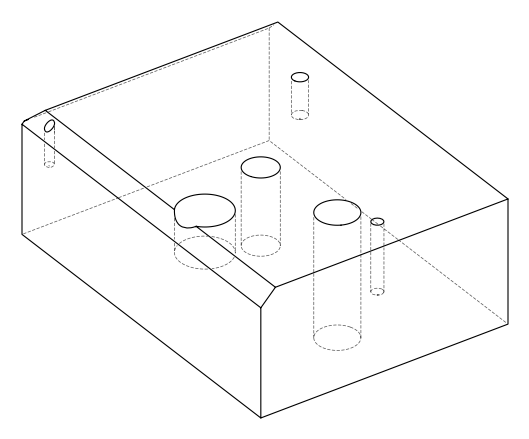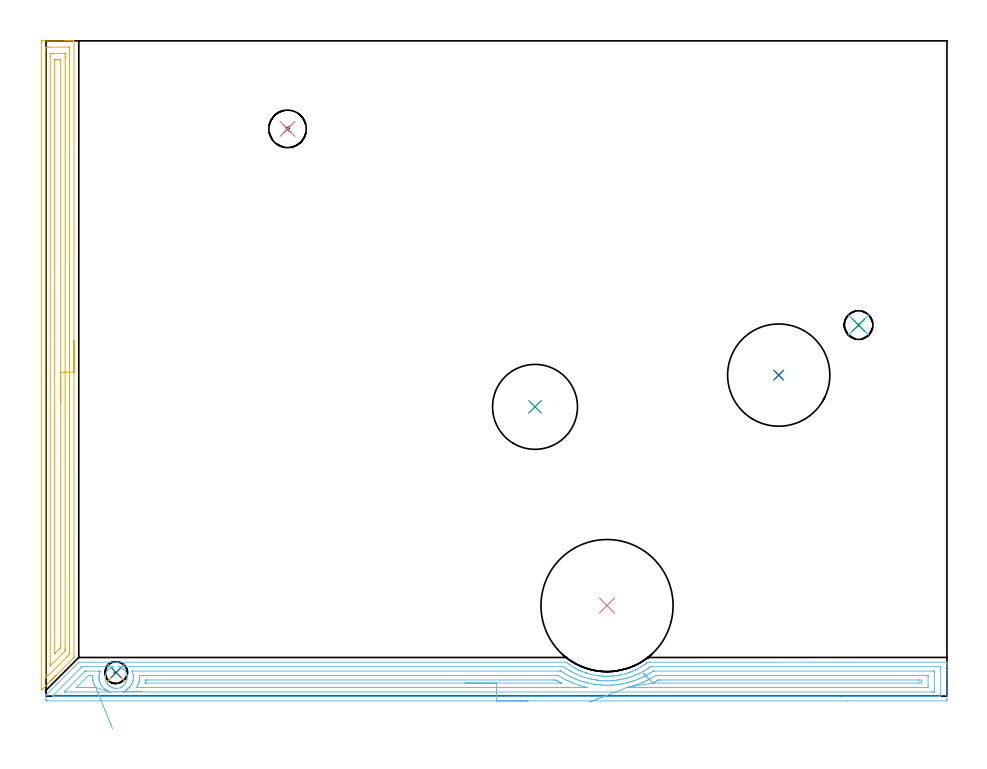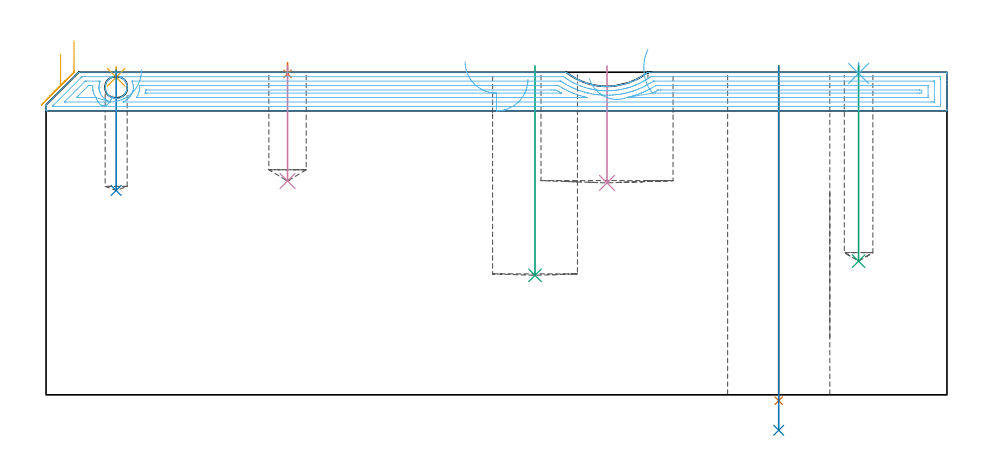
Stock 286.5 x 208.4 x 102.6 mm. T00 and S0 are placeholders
(PLAN: 12 operations, 8 tool changes, 20.1 min)
(1 INDEXABLE_INSERT_DRILL_THROUGH_HOLE_FROM_SOLID | STEP1HOLE | NXT0302_013 | 0.43 min | 35511 mm3)
(2 DRILL_TO_ENLARGE_THROUGH_HOLE | STEP1HOLE | UGT0301_001 | 0.47 min | 49570 mm3)
(3 INDEXABLE_INSERT_DRILL_BLIND_HOLE_FROM_SOLID | STEP1POCKET | NXT0302_025 | 0.27 min | 36787 mm3)
(4 INDEXABLE_INSERT_DRILL_BLIND_HOLE_FROM_SOLID_1 | STEP1POCKET_4 | NXT0302_036 | 0.15 min | 48074 mm3)
(5 SPOT_DRILL | STEP1POCKET_1 | NXT0321_9005460120000 | 0.03 min | 37 mm3)
(6 SPOT_DRILL_1 | STEP1POCKET_2 | NXT0321_9005460120000 | 0.03 min | 0 mm3)
(7 SPOT_DRILL_2 | STEP1POCKET_3 | NXT0321_9005460120000 | 0.03 min | 1 mm3)
(8 DRILL_BLIND_HOLE_INTO_CENTER | STEP1POCKET_1 | NXT0301_041 | 0.16 min | 1379 mm3)
(9 DRILL_BLIND_HOLE_INTO_CENTER_1 | STEP1POCKET_2 | UGT0301_206 | 0.25 min | 3778 mm3)
(10 DRILL_BLIND_HOLE_INTO_CENTER_2 | STEP1POCKET_3 | UGT0301_229 | 0.15 min | 3574 mm3)
(11 AREA_MILL | FG_CHAMFER_SURFACE | UGT0205_001 | 6.69 min | 11269 mm3)
(12 AREA_MILL_1 | FG_CHAMFER_SURFACE_1 | UGT0205_001 | 11.47 min | 20866 mm3)
(TOOL NXT0302_013 | Index. Insert Drill 21mm [880-D2100L25-05] | D21 PA176 FL105 Z2)
(TOOL UGT0301_001 | Twist Drill 32.5 mm | D32.5 PA118 FL185 Z2)
(TOOL NXT0302_025 | Index. Insert Drill 27mm [880-D2700L32-05] | D27 PA176 FL135 Z2)
(TOOL NXT0302_036 | Index. Insert Drill 42mm [880-D4200L50-05] | D42 PA176 FL210 Z2)
(TOOL NXT0321_9005460120000 | NC Spot Drill, 142deg, 12mm, Carbide, Uncoated | D12 PA142 FL30 Z2)
(TOOL NXT0301_041 | Carbide Drill 7mm [860.1-0700-035A1-MM 2214] | D7 PA140 FL53 Z2)
(TOOL UGT0301_206 | Twist Drill 9.1 mm | D9.1 PA118 FL78 Z2)
(TOOL UGT0301_229 | Twist Drill 11.9 mm | D11.9 PA118 FL100 Z2)
(TOOL UGT0205_001 | Chamfer Mill 20 x 3 x 45 deg. | D20 FL50 Z2)
(OP 1 INDEXABLE_INSERT_DRILL_THROUGH_HOLE_FROM_SOLID)
G17 G21 G94 G90
T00 M6
G54
G17 G0 G90 X233. Y102.1 S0 M3
G43 Z112.6 H1
G94 G81 G98 Z-1.867 F250. R104.6
G80
M5
M2
(OP 2 DRILL_TO_ENLARGE_THROUGH_HOLE)
G17 G21 G94 G90
T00 M6
G54
G17 G0 G90 X233. Y102.1 S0 M3
G43 Z112.6 H0
G94 G73 G98 Z-11.264 F250. Q28.466 R104.6
G80
M5
M2
(OP 3 INDEXABLE_INSERT_DRILL_BLIND_HOLE_FROM_SOLID)
G17 G21 G94 G90
T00 M6
G54
G17 G0 G90 X155.5 Y92. S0 M3
G43 Z112.6 H1
G94 G81 G98 Z38. F250. R104.6
G80
M5
M2
(OP 4 INDEXABLE_INSERT_DRILL_BLIND_HOLE_FROM_SOLID_1)
G17 G21 G94 G90
T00 M6
G54
G17 G0 G90 X178.4 Y28.8 S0 M3
G43 Z112.6 H1
G94 G81 G98 Z67.4 F250. R104.6
G80
M5
M2
(OP 5 SPOT_DRILL)
G17 G21 G94 G90
T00 M6
G54
G17 G0 G90 X22.3 Y7.5 S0 M3
G43 Z112.6 H0
G94 G81 G98 Z100.999 F250. R104.3
G80
M5
M2
(OP 6 SPOT_DRILL_1)
G17 G21 G94 G90
T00 M6
G54
G17 G0 G90 X258.4 Y118. S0 M3
G43 Z112.6 H0
G94 G81 G98 Z102.208 F250. R105.6
G80
M5
M2
(OP 7 SPOT_DRILL_2)
G17 G21 G94 G90
T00 M6
G54
G17 G0 G90 X76.8 Y180.4 S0 M3
G43 Z112.6 H0
G94 G81 G98 Z102.088 F250. R105.6
G80
M5
M2
(OP 8 DRILL_BLIND_HOLE_INTO_CENTER)
G17 G21 G94 G90
T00 M6
G54
G17 G0 G90 X22.3 Y7.5 S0 M3
G43 Z112.6 H1
G94 G81 G98 Z65. F250. R103.3
G80
M5
M2
(OP 9 DRILL_BLIND_HOLE_INTO_CENTER_1)
G17 G21 G94 G90
T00 M6
G54
G17 G0 G90 X258.4 Y118. S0 M3
G43 Z112.6 H0
G94 G81 G98 Z42.5 F250. R104.6
G80
M5
M2
(OP 10 DRILL_BLIND_HOLE_INTO_CENTER_2)
G17 G21 G94 G90
T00 M6
G54
G17 G0 G90 X76.8 Y180.4 S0 M3
G43 Z112.6 H0
G94 G81 G98 Z68. F250. R104.6
G80
M5
M2
(OP 11 AREA_MILL)
G17 G21 G94 G90
T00 M6
G54
G17 G0 G90 X8.897 Y113. S1061 M3
G43 Z112.6 H0
Z112.597
G94 G1 Y112.962 Z111.725 F250.
Y112.848 Z110.86
Y112.659 Z110.008
Y112.397 Z109.176
Y112.063 Z108.37
Y111.66 Z107.597
Y111.191 Z106.861
Y110.66 Z106.169
Y110.071 Z105.526
Y109.428 Z104.936
Y108.736 Z104.405
Y108. Z103.936
Y107.226 Z103.533
X8.896 Y106.42 Z103.2
Y105.588 Z102.937
Y104.736 Z102.748
Y103.872 Z102.634
Y103. Z102.596
X8.893 Y13.217 Z102.593
X8.89 Y12.335 Z102.59
Y12.325
X8.883 Y12.305 Z102.583
X8.868 Y12.279 Z102.567
X8.756 Y12.156 Z102.456
X3.262 Y6.66 Z96.958
X3.124 Y6.523 Z96.822
X2.964 Y6.363 Z96.662
X2.824 Y6.221 Z96.519
X2.678 Y6.077 Z96.376
X2.534 Y5.932 Z96.231
X2.385 Y5.783 Z96.081
X2.232 Y5.631 Z95.93
X2.103 Y5.502 Z95.801
X1.947 Y5.345 Z95.642
X1.785 Y5.184 Z95.483
X1.673 Y5.072 Z95.371
X1.509 Y4.906 Z95.204
X1.339 Y4.738 Z95.037
X0.633 Y4.032 Z94.331
X0.447 Y3.846 Z94.144
X-0.159 Y3.241 Z93.541
X-0.893 Y2.507 Z92.806
X-1.34 Y2.06 Z92.36
X-1.493 Y1.919 Z92.206
X-1.5 Y2.06 Z92.2
X-1.499 Y207.793 Z92.201
X-1.497 Y208.177 Z92.202
X-1.492 Y208.39 Z92.205
X-1.12 Y208.395 Z92.577
X-0.524 Y208.4 Z93.173
X5.891 Z99.585
X6.452 Z100.149
X6.767 Z100.463
X7.328 Z101.024
X7.644 Z101.338
X8.274 Z101.973
X8.627 Z102.326
X8.765 Y208.398 Z102.458
X8.898 Y208.39 Z102.588
X8.9 Y208.239 Z102.6
X8.896 Y103. Z102.596
X7.482 Z101.182
X7.478 Y14.11 Z101.178
X7.474 Y13.39 Z101.174
X7.472 Y13.347 Z101.172
X7.456 Y13.317 Z101.156
X7.364 Y13.217 Z101.064
X7.064 Y12.915 Z100.764
X6.767 Y12.617 Z100.467
X0.227 Y6.077 Z93.927
X0.059 Y5.911 Z93.759
X-0.013 Y5.842 Z93.687
X-0.072 Y5.789 Z93.628
X-0.079 Y5.909 Z93.621
X-0.083 Y6.077 Z93.617
X-0.085 Y6.522 Z93.615
X-0.086 Y6.809 Z93.614
Y205.116
X-0.085 Y205.846 Z93.615
X-0.084 Y206.008 Z93.616
X-0.079 Y206.364 Z93.621
X0.257 Y206.391 Z93.957
X0.633 Y206.396 Z94.333
X1.125 Y206.4 Z94.825
X7.259 Y206.399 Z100.959
X7.423 Y206.397 Z101.123
X7.452 Y206.395 Z101.152
X7.477 Y206.391 Z101.177
X7.479 Y206.354 Z101.179
X7.484 Y206.171 Z101.184
X7.485 Y206.008 Z101.185
X7.486 Y205.276 Z101.186
X7.482 Y103. Z101.182
X6.068 Z99.768
X6.065 Y15.718 Z99.765
X6.064 Y15.002 Z99.764
X6.062 Y14.828 Z99.762
X6.058 Y14.648 Z99.758
X6.044 Y14.355 Z99.744
X5.891 Y14.192 Z99.591
X5.851 Y14.151 Z99.551
X1.347 Y9.647 Z95.047
X1.339 Y9.644 Z95.039
X1.334 Z95.034
X1.331 Y9.647 Z95.031
X1.33 Y9.66 Z95.03
X1.329 Y9.831 Z95.029
X1.328 Y10.54 Z95.028
X1.329 Y203.33 Z95.029
X1.33 Y203.513 Z95.03
X1.335 Y204.223 Z95.035
X1.342 Y204.393 Z95.042
X2.385 Y204.4 Z96.085
X5.718 Y204.399 Z99.418
X5.891 Y204.395 Z99.591
X6.058 Y204.39 Z99.758
X6.064 Y204.223 Z99.764
X6.068 Y204.042 Z99.768
X6.071 Y203.33 Z99.771
Y203.147
X6.068 Y103. Z99.768
X4.654 Z98.354
X4.65 Y16.788 Z98.35
X4.648 Y16.268 Z98.348
X4.644 Y15.895 Z98.344
X4.632 Y15.392 Z98.332
X4.253 Y15.002 Z97.953
X4.195 Y14.944 Z97.895
X2.868 Y13.618 Z96.568
X2.809 Y13.561 Z96.509
X2.772 Y13.528 Z96.472
X2.752 Y13.512 Z96.452
X2.75 Y13.538 Z96.45
X2.746 Y13.612 Z96.446
X2.743 Y13.745 Z96.443
Y131.228
Y201.545
X2.744 Y202.072 Z96.444
X2.747 Y202.25 Z96.447
X2.749 Y202.382 Z96.449
X2.843 Y202.39 Z96.543
X3.262 Y202.399 Z96.962
X3.299 Y202.4 Z96.999
X4.138 Z97.838
X4.176 Z97.876
X4.555 Y202.392 Z98.255
X4.644 Y202.39 Z98.344
X4.65 Y202.333 Z98.35
X4.652 Y202.268 Z98.352
X4.656 Y201.91 Z98.356
X4.655 Y130.567 Z98.355
X4.654 Y103. Z98.354
Y102.129 Z98.392
Y101.264 Z98.506
Y100.412 Z98.694
Y99.58 Z98.957
Y98.774 Z99.29
Y98. Z99.693
Y97.264 Z100.162
X4.653 Y96.572 Z100.693
Y95.929 Z101.282
Y95.34 Z101.926
Y94.808 Z102.618
Y94.34 Z103.353
Y93.937 Z104.127
Y93.603 Z104.933
Y93.341 Z105.765
Y93.152 Z106.617
Y93.038 Z107.482
Y93. Z108.353
G0 Z112.6
M5
M2
(OP 12 AREA_MILL_1)
G17 G21 G94 G90
T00 M6
G54
G17 G0 G90 X153.25 Y-1.5 S1061 M3
G43 Z112.6 H0
Z100.3
G94 G1 X153.212 Z99.428 F250.
X153.098 Z98.564
X152.909 Z97.712
X152.647 Z96.88
X152.313 Z96.074
X151.91 Z95.3
X151.442 Z94.564
X150.91 Z93.872
X150.321 Z93.229
X149.678 Z92.64
X148.986 Z92.108
X148.25 Z91.64
X147.476 Z91.237
X146.67 Z90.903
X145.838 Z90.641
X144.987 Z90.452
X144.122 Z90.338
X143.25 Z90.3
X0.411
X0.182 Y-1.497 Z90.303
X0.003 Y-1.491 Z90.305
X0. Y-1.428 Z90.368
Y-1.07 Z90.726
Y-0.351 Z91.448
Y0.25 Z92.05
X0.001 Y0.332 Z92.131
X0.01 Y0.4 Z92.196
X0.072 Y0.473 Z92.271
X8.649 Y9.05 Z100.848
X10.018 Y10.419 Z102.217
X10.342 Y10.742 Z102.539
X10.405 Y10.794 Z102.592
X10.466 Y10.8 Z102.6
X165.157
X165.405 Y10.795 Z102.59
X165.626 Y10.636 Z102.433
X166.037 Y10.33 Z102.129
X166.374 Y10.089 Z101.886
X166.498 Y10.004 Z101.801
X166.65 Y9.9 Z101.697
X166.828 Y9.783 Z101.579
X166.93 Y9.715 Z101.512
X167.393 Y9.427 Z101.224
X167.735 Y9.214 Z101.012
X167.824 Y9.16 Z100.959
X168.269 Y8.911 Z100.711
X168.284 Y8.903 Z100.703
X168.717 Y8.673 Z100.47
X169.383 Y8.339 Z100.137
X169.428 Y8.316 Z100.116
X169.526 Y8.27 Z100.07
X169.611 Y8.231 Z100.028
X169.628 Y8.224 Z100.02
X170.057 Y8.033 Z99.833
X170.075 Y8.026 Z99.825
X170.522 Y7.842 Z99.64
X171.416 Y7.5 Z99.294
X171.599 Y7.436 Z99.236
X171.683 Y7.408 Z99.208
X171.864 Y7.351 Z99.144
X171.902 Y7.337 Z99.131
X172.255 Y7.226 Z99.025
X172.292 Y7.214 Z99.014
X173.205 Y6.964 Z98.763
X174.099 Y6.758 Z98.554
X174.892 Y6.6 Z98.398
X174.951 Y6.588 Z98.387
X175.866 Y6.463 Z98.26
X176.647 Y6.388 Z98.181
X176.76 Y6.378 Z98.169
X176.781 Y6.377 Z98.167
X177.297 Y6.346 Z98.136
X177.653 Y6.326 Z98.114
X177.676 Z98.113
X178.321 Y6.315 Z98.107
X178.547 Y6.312 Z98.103
X178.57 Y6.313
X178.625 Y6.315 Z98.104
X178.701 Y6.317
X179.076 Y6.328 Z98.12
X179.441 Y6.34 Z98.129
X179.464 Y6.342 Z98.13
X180.18 Y6.388 Z98.184
X180.334 Y6.399 Z98.195
X180.521 Y6.42 Z98.217
X181.228 Y6.502 Z98.296
X181.252 Y6.506 Z98.299
X181.367 Y6.521 Z98.317
X181.516 Y6.541 Z98.34
X181.849 Y6.588 Z98.387
X182.146 Y6.644 Z98.44
X182.263 Y6.668 Z98.465
X182.594 Y6.738 Z98.532
X182.876 Y6.796 Z98.593
X183.015 Y6.825 Z98.622
X183.909 Y7.047 Z98.845
X184.802 Y7.307 Z99.104
X185.125 Y7.412 Z99.209
X185.285 Y7.463 Z99.262
X185.723 Y7.628 Z99.422
X185.889 Y7.692 Z99.491
X185.983 Y7.73 Z99.529
X186.17 Y7.807 Z99.601
X186.465 Y7.923 Z99.721
X186.589 Y7.973 Z99.77
X187.368 Y8.316 Z100.115
X187.418 Y8.339 Z100.137
X187.483 Y8.371 Z100.168
X187.512 Y8.386 Z100.182
X187.991 Y8.631 Z100.431
X188.377 Y8.831 Z100.628
X189.064 Y9.213 Z101.012
X189.27 Y9.337 Z101.136
X189.3 Y9.356 Z101.155
X190.164 Y9.909 Z101.709
X190.186 Y9.924 Z101.724
X190.426 Y10.089 Z101.887
X190.641 Y10.246 Z102.042
X190.813 Y10.37 Z102.167
X190.927 Y10.452 Z102.251
X191.057 Y10.547 Z102.344
X191.088 Y10.571 Z102.367
X191.242 Y10.686 Z102.483
X191.395 Y10.796 Z102.589
X191.982 Y10.8 Z102.6
X286.318
X286.499 Y10.804 Z102.594
X286.5 Y10.449 Z102.248
Y10.208 Z102.007
Y9.49 Z101.285
Y8.251 Z100.048
Y6.85 Z98.645
Y-1.07 Z90.728
X286.498 Y-1.332 Z90.465
X286.49 Y-1.492 Z90.306
X286.328 Y-1.499 Z90.299
X254.672 Y-1.5 Z90.3
X143.25
Y-0.086 Z91.714
X2.311 Y-0.085 Z91.715
X2.11 Y-0.081 Z91.719
X2.016 Y-0.079 Z91.721
X2.011 Y-0.062 Z91.738
X2.142 Y0.081 Z91.881
X2.295 Y0.242 Z92.042
X2.418 Y0.368 Z92.168
X11.007 Y8.957 Z100.757
X11.36 Y9.307 Z101.107
X11.427 Y9.366 Z101.166
X11.444 Y9.379 Z101.179
X11.47 Y9.381 Z101.181
X12.254 Y9.385 Z101.185
X12.36 Y9.386 Z101.186
X21.196 Y9.385 Z101.185
X21.251 Y9.384 Z101.184
X21.387 Y9.379 Z101.179
X21.274 Y9.34 Z101.14
X20.923 Y9.213 Z101.013
X20.646 Y9.075 Z100.875
X20.381 Y8.918 Z100.718
X20.027 Y8.645 Z100.445
X19.707 Y8.338 Z100.138
X19.487 Y8.076 Z99.876
X19.296 Y7.776 Z99.576
X19.132 Y7.463 Z99.263
X18.966 Y7.031 Z98.831
X18.862 Y6.588 Z98.388
X18.816 Y6.151 Z97.951
X18.823 Y5.712 Z97.512
X18.889 Y5.271 Z97.071
X19.011 Y4.837 Z96.637
X19.207 Y4.388 Z96.188
X19.459 Y3.962 Z95.762
X19.487 Y3.922 Z95.722
X19.682 Y3.688 Z95.488
X19.889 Y3.467 Z95.267
X20.11 Y3.261 Z95.061
X20.381 Y3.075 Z94.875
X20.818 Y2.841 Z94.641
X21.274 Y2.653 Z94.453
X21.494 Y2.589 Z94.389
X21.717 Y2.552 Z94.352
X22.168 Y2.51 Z94.31
X22.393 Y2.506 Z94.306
X23.691 Y2.647 Z94.447
X23.669 Y2.773 Z94.573
X23.736 Y2.812 Z94.612
X23.955 Y2.922 Z94.722
X24.23 Y3.087 Z94.887
X24.551 Y3.336 Z95.136
X24.849 Y3.608 Z95.408
X25.133 Y3.962 Z95.762
X25.393 Y4.388 Z96.188
X25.589 Y4.837 Z96.637
X25.676 Y5.107 Z96.907
X25.742 Y5.38 Z97.18
X25.777 Y5.712 Z97.512
X25.784 Y6.151 Z97.951
X25.747 Y6.588 Z98.388
X25.742 Y6.621 Z98.421
X25.628 Y7.047 Z98.847
X25.468 Y7.463 Z99.263
X25.216 Y7.917 Z99.717
X25.067 Y8.133 Z99.933
X24.901 Y8.338 Z100.138
X24.849 Y8.397 Z100.197
X24.643 Y8.592 Z100.392
X24.426 Y8.771 Z100.571
X24.196 Y8.933 Z100.733
X23.955 Y9.08 Z100.88
X23.82 Y9.15 Z100.95
X23.681 Y9.213 Z101.013
X23.374 Y9.322 Z101.122
X23.193 Y9.381 Z101.181
X23.231 Y9.384 Z101.184
X23.566 Y9.386 Z101.186
X23.772
X164.369 Y9.385 Z101.185
X164.467 Y9.384 Z101.184
X164.516 Y9.381 Z101.181
X164.537 Y9.379 Z101.179
X165.157 Y8.959 Z100.759
X165.689 Y8.61 Z100.41
X166.051 Y8.382 Z100.182
X166.664 Y8.007 Z99.807
X166.946 Y7.849 Z99.649
X166.993 Y7.823 Z99.623
X167.168 Y7.73 Z99.53
X167.84 Y7.386 Z99.186
X168.546 Y7.035 Z98.835
X168.786 Y6.927 Z98.727
X168.966 Y6.85 Z98.65
X169.628 Y6.582 Z98.382
X170.085 Y6.401 Z98.201
X170.522 Y6.238 Z98.038
X170.638 Y6.197 Z97.997
X171.325 Y5.97 Z97.77
X171.416 Y5.942 Z97.742
X171.458 Y5.929 Z97.729
X172.311 Y5.698 Z97.498
X172.687 Y5.6 Z97.4
X173.205 Y5.478 Z97.278
X173.382 Y5.438 Z97.238
X173.986 Y5.312 Z97.112
X174.099 Y5.29 Z97.09
X174.486 Y5.219 Z97.019
X174.932 Y5.15 Z96.95
X174.993 Y5.141 Z96.941
X175.367 Y5.09 Z96.89
X175.887 Y5.033 Z96.833
X175.952 Y5.027 Z96.827
X176.781 Y4.958 Z96.758
X176.926 Y4.948 Z96.748
X177.676 Y4.912 Z96.712
X177.862 Y4.907 Z96.707
X178.57 Y4.901 Z96.701
X178.76 Y4.902 Z96.702
X179.464 Y4.924 Z96.724
X179.625 Y4.931 Z96.731
X180.358 Y4.98 Z96.78
X180.461 Y4.989 Z96.789
X181.252 Y5.069 Z96.869
X181.271 Y5.071 Z96.871
X181.432 Y5.09 Z96.89
X182.058 Y5.177 Z96.977
X182.146 Y5.192 Z96.992
X182.816 Y5.311 Z97.111
X182.919 Y5.33 Z97.13
X183.041 Y5.356 Z97.156
X183.551 Y5.468 Z97.268
X183.935 Y5.56 Z97.36
X184.571 Y5.716 Z97.516
X184.829 Y5.786 Z97.586
X184.974 Y5.828 Z97.628
X185.464 Y5.97 Z97.77
X185.688 Y6.038 Z97.838
X185.723 Y6.05 Z97.85
X186.324 Y6.259 Z98.059
X186.617 Y6.367 Z98.167
X186.97 Y6.503 Z98.303
X187.512 Y6.718 Z98.518
X187.606 Y6.757 Z98.557
X187.822 Y6.85 Z98.65
X188.298 Y7.062 Z98.862
X188.406 Y7.112 Z98.912
X188.824 Y7.318 Z99.118
X189.3 Y7.557 Z99.357
X189.415 Y7.616 Z99.416
X189.629 Y7.73 Z99.53
X189.99 Y7.931 Z99.731
X190.194 Y8.047 Z99.847
X190.55 Y8.259 Z100.059
X191.088 Y8.593 Z100.393
X191.114 Y8.61 Z100.41
X191.631 Y8.955 Z100.755
X191.982 Y9.195 Z100.995
X192.159 Y9.316 Z101.116
X192.216 Y9.354 Z101.154
X192.246 Y9.372 Z101.172
X192.286 Y9.379 Z101.179
X192.482 Y9.382 Z101.182
X192.877 Y9.385 Z101.185
X284.189
X284.454 Y9.38 Z101.18
X284.481 Y9.379 Z101.179
X284.49 Y9.365 Z101.165
X284.496 Y9.33 Z101.13
X284.498 Y9.296 Z101.096
X284.5 Y9.079 Z100.879
Y8.61 Z100.41
Y1.159 Z92.959
X284.496 Y0.69 Z92.49
X284.491 Y0.288 Z92.088
X284.467 Y-0.079 Z91.721
X284.082 Y-0.084 Z91.716
X283.976 Y-0.085 Z91.715
X143.25 Y-0.086 Z91.714
Y1.328 Z93.128
X24.772 Y1.329 Z93.129
X24.561 Y1.33 Z93.13
X24.529 Y1.331 Z93.131
X24.498 Y1.333 Z93.133
X24.533 Y1.357 Z93.157
X24.578 Y1.379 Z93.179
X24.772 Y1.464 Z93.264
X24.844 Y1.5 Z93.3
X24.973 Y1.57 Z93.37
X25.252 Y1.775 Z93.575
X25.361 Y1.871 Z93.671
X25.47 Y1.967 Z93.767
X25.666 Y2.111 Z93.911
X25.859 Y2.26 Z94.06
X26.098 Y2.45 Z94.25
X26.338 Y2.669 Z94.469
X26.561 Y2.889 Z94.689
X26.759 Y3.135 Z94.935
X26.911 Y3.33 Z95.13
X27.117 Y3.662 Z95.462
X27.244 Y3.872 Z95.672
X27.406 Y4.21 Z96.01
X27.422 Y4.243 Z96.043
X27.455 Y4.32 Z96.12
X27.646 Y4.902 Z96.702
X27.691 Y5.09 Z96.89
X27.767 Y5.663 Z97.463
X27.772 Y5.97 Z97.77
X27.77 Y6.25 Z98.05
X27.745 Y6.564 Z98.364
X27.706 Y6.85 Z98.65
X27.455 Y7.685 Z99.485
X27.428 Y7.756 Z99.556
X27.388 Y7.876 Z99.676
X27.359 Y7.967 Z99.767
X27.365 Y7.968 Z99.768
X27.393 Y7.97 Z99.77
X27.455 Y7.971 Z99.771
X163.369
X163.614 Y7.968 Z99.768
X163.683 Y7.965 Z99.765
X163.717 Y7.96 Z99.76
X163.74 Y7.948 Z99.748
X163.842 Y7.884 Z99.684
X164.263 Y7.61 Z99.41
X164.605 Y7.394 Z99.194
X165.157 Y7.062 Z98.862
X165.521 Y6.85 Z98.65
X166.051 Y6.561 Z98.361
X166.689 Y6.223 Z98.023
X166.946 Y6.097 Z97.897
X167.212 Y5.97 Z97.77
X167.84 Y5.686 Z97.486
X168.352 Y5.466 Z97.266
X168.734 Y5.314 Z97.114
X169.308 Y5.09 Z96.89
X169.628 Y4.973 Z96.773
X169.814 Y4.907 Z96.707
X170.522 Y4.682 Z96.482
X171.114 Y4.507 Z96.307
X171.416 Y4.426 Z96.226
X172.242 Y4.21 Z96.01
X172.311 Y4.194 Z95.994
X172.332 Y4.189 Z95.989
X173.205 Y4.002 Z95.802
X173.472 Y3.947 Z95.747
X174.099 Y3.832 Z95.632
X174.551 Y3.766 Z95.566
X174.993 Y3.707 Z95.507
X175.572 Y3.641 Z95.441
X175.887 Y3.61 Z95.41
X176.555 Y3.553 Z95.353
X176.781 Y3.538 Z95.338
X177.502 Y3.501 Z95.301
X177.676 Y3.496 Z95.296
X178.413 Y3.485 Z95.285
X178.57 Y3.486 Z95.286
X179.289 Y3.502 Z95.302
X179.464 Y3.509 Z95.309
X180.139 Y3.546 Z95.346
X180.358 Y3.562 Z95.362
X180.964 Y3.614 Z95.414
X181.252 Y3.643 Z95.443
X181.768 Y3.703 Z95.503
X182.146 Y3.752 Z95.552
X182.553 Y3.81 Z95.61
X183.041 Y3.894 Z95.694
X183.311 Y3.944 Z95.744
X183.935 Y4.069 Z95.869
X184.052 Y4.094 Z95.894
X184.558 Y4.21 Z96.01
X184.774 Y4.264 Z96.064
X184.829 Y4.278 Z96.078
X185.478 Y4.452 Z96.252
X185.723 Y4.52 Z96.32
X186.168 Y4.652 Z96.452
X186.617 Y4.791 Z96.591
X186.845 Y4.866 Z96.666
X187.501 Y5.09 Z96.89
X187.512 Y5.094 Z96.894
X188.145 Y5.347 Z97.147
X188.406 Y5.453 Z97.253
X188.773 Y5.609 Z97.409
X189.3 Y5.836 Z97.636
X189.393 Y5.878 Z97.678
X189.592 Y5.97 Z97.77
X189.993 Y6.168 Z97.968
X190.194 Y6.269 Z98.069
X190.579 Y6.471 Z98.271
X191.088 Y6.741 Z98.541
X191.159 Y6.78 Z98.58
X191.283 Y6.85 Z98.65
X191.721 Y7.107 Z98.907
X191.982 Y7.265 Z99.065
X192.271 Y7.446 Z99.246
X192.877 Y7.834 Z99.634
X193.049 Y7.942 Z99.742
X193.084 Y7.962 Z99.762
X193.121 Y7.965 Z99.765
X193.201 Y7.968 Z99.768
X193.526 Y7.971 Z99.771
X282.294
X282.376 Y7.97 Z99.77
X282.441 Y7.968 Z99.768
X282.48 Y7.965 Z99.765
X282.49 Y7.957 Z99.757
X282.492 Y7.932 Z99.732
X282.498 Y7.73 Z99.53
X282.5 Y7.527 Z99.327
Y2.247 Z94.047
X282.498 Y1.57 Z93.37
X282.496 Y1.372 Z93.172
X282.491 Y1.342 Z93.142
X282.475 Y1.335 Z93.135
X282.416 Y1.333 Z93.133
X282.294 Y1.331 Z93.131
X281.645 Y1.329 Z93.129
X281.4 Y1.328 Z93.128
X143.25
Y2.743 Z94.543
X29.243
X28.944 Y2.745 Z94.545
X28.79 Y2.748 Z94.548
X28.76 Y2.749 Z94.549
X28.77 Y2.773 Z94.573
X28.792 Y2.819 Z94.619
X28.819 Y2.867 Z94.667
X29.092 Y3.33 Z95.13
X29.145 Y3.426 Z95.226
X29.243 Y3.629 Z95.429
X29.41 Y4.046 Z95.846
X29.467 Y4.21 Z96.01
X29.629 Y4.711 Z96.511
X29.7 Y5.09 Z96.89
X29.75 Y5.471 Z97.271
X29.772 Y5.97 Z97.77
X29.774 Y6.55 Z98.35
X29.839 Y6.552 Z98.352
X30.137 Y6.555 Z98.355
X30.435 Y6.557 Z98.357
X31.031
X161.878
X162.475 Y6.556 Z98.356
X162.776 Y6.553 Z98.353
X162.917 Y6.55 Z98.35
X163.136 Y6.42 Z98.22
X163.885 Y5.97 Z97.77
X164.263 Y5.751 Z97.551
X164.781 Y5.46 Z97.26
X165.157 Y5.264 Z97.064
X165.498 Y5.09 Z96.89
X166.051 Y4.822 Z96.622
X166.576 Y4.574 Z96.374
X166.946 Y4.414 Z96.214
X167.43 Y4.21 Z96.01
X167.84 Y4.046 Z95.846
X168.116 Y3.938 Z95.738
X168.734 Y3.71 Z95.51
X169.508 Y3.449 Z95.249
X169.628 Y3.411 Z95.211
X169.892 Y3.33 Z95.13
X170.522 Y3.152 Z94.952
X170.774 Y3.083 Z94.883
X171.132 Y2.992 Z94.792
X171.416 Y2.921 Z94.721
X172.019 Y2.776 Z94.576
X172.055 Y2.766 Z94.566
X172.109 Y2.749 Z94.549
X172.066 Y2.746 Z94.546
X172.012 Y2.744 Z94.544
X164.375 Y2.743 Z94.543
X143.25
Y4.157 Z95.957
X31.872
X31.764 Y4.158 Z95.958
X31.548 Y4.164 Z95.964
X31.521 Y4.166 Z95.966
X31.52 Y4.169 Z95.969
X31.521 Y4.183 Z95.983
X31.528 Y4.21 Z96.01
X31.61 Y4.52 Z96.32
X31.725 Y5.09 Z96.89
X31.734 Y5.133 Z96.933
X31.818 Y5.139 Z96.939
X31.873 Y5.142 Z96.942
X31.926 Y5.143 Z96.943
X32.766
X160.686
X161.529 Y5.141 Z96.941
X161.581 Y5.138 Z96.938
X162.241 Y5.09 Z96.89
X162.475 Y4.955 Z96.755
X162.814 Y4.756 Z96.556
X163.369 Y4.449 Z96.249
X163.803 Y4.21 Z96.01
X163.86 Y4.177 Z95.977
X163.875 Y4.167 Z95.967
X163.8 Y4.164 Z95.964
X163.585 Y4.159 Z95.959
X163.477 Y4.157 Z95.957
X143.25
X142.378 Z95.995
X141.514 Z96.109
X140.662 Z96.298
X139.83 Z96.56
X139.024 Z96.894
X138.25 Z97.297
X137.514 Z97.765
X136.822 Z98.296
X136.179 Z98.886
X135.59 Z99.529
X135.058 Z100.221
X134.59 Z100.957
X134.187 Z101.731
X133.853 Z102.537
X133.591 Z103.369
X133.402 Z104.22
X133.288 Z105.085
X133.25 Z105.957
G0 Z112.6
X172.789 Y-1.904
Z100.535
G1 X173.1 Y-1.783 Z99.729
X173.474 Y-1.637 Z98.955
X173.911 Y-1.467 Z98.219
X174.405 Y-1.274 Z97.526
X174.954 Y-1.06 Z96.883
X175.553 Y-0.827 Z96.293
X176.197 Y-0.575 Z95.761
X176.882 Y-0.308 Z95.292
X177.603 Y-0.027 Z94.889
X178.354 Y0.265 Z94.554
X179.129 Y0.567 Z94.291
X179.922 Y0.877 Z94.102
X180.728 Y1.191 Z93.988
X181.54 Y1.507 Z93.949
X182.352 Y1.824 Z93.986
X183.158 Y2.138 Z94.1
X183.952 Y2.447 Z94.288
X184.727 Y2.75 Z94.55
X184.761 Y2.763 Z94.563
X184.791 Y2.773 Z94.573
X185.431 Y2.929 Z94.729
X185.723 Y3.004 Z94.804
X185.985 Y3.073 Z94.873
X186.236 Y3.141 Z94.941
X186.617 Y3.247 Z95.047
X186.683 Y3.266 Z95.066
X186.903 Y3.33 Z95.13
X187.365 Y3.475 Z95.275
X187.512 Y3.523 Z95.323
X188.028 Y3.702 Z95.502
X188.406 Y3.836 Z95.636
X188.68 Y3.94 Z95.74
X189.3 Y4.182 Z95.982
X189.32 Y4.19 Z95.99
X189.37 Y4.21 Z96.01
X189.944 Y4.456 Z96.256
X190.194 Y4.566 Z96.366
X190.557 Y4.732 Z96.532
X191.088 Y4.981 Z96.781
X191.162 Y5.017 Z96.817
X191.305 Y5.09 Z96.89
X191.747 Y5.321 Z97.121
X191.982 Y5.446 Z97.246
X192.324 Y5.634 Z97.434
X192.877 Y5.942 Z97.742
X192.895 Y5.952 Z97.752
X193.771 Y6.491 Z98.291
X193.852 Y6.539 Z98.339
X193.921 Y6.55 Z98.35
X194.072 Y6.553 Z98.353
X194.665 Y6.556 Z98.356
X194.962 Y6.557 Z98.357
X279.909
X280.354 Y6.555 Z98.355
X280.445 Y6.553 Z98.353
X280.48 Y6.551 Z98.351
X280.49 Y6.514 Z98.314
X280.493 Y6.407 Z98.207
X280.5 Y5.975 Z97.775
Y3.335 Z95.135
X280.499 Y2.893 Z94.693
X280.497 Y2.784 Z94.584
X280.494 Y2.757 Z94.557
X280.49 Y2.75 Z94.55
X280.478 Y2.748 Z94.548
X280.407 Y2.745 Z94.545
X280.208 Y2.743 Z94.543
X185.247
X184.829 Y2.745 Z94.545
X184.781 Y2.746 Z94.546
X184.727 Y2.75 Z94.55
X192.923 Y4.164 Z95.964
X193. Y4.21 Z96.01
X193.493 Y4.483 Z96.283
X193.771 Y4.639 Z96.439
X194.06 Y4.805 Z96.605
X194.551 Y5.09 Z96.89
X194.625 Y5.129 Z96.929
X194.665 Y5.136 Z96.936
X195.505 Y5.143 Z96.943
X195.559
X276.929
X277.772 Y5.141 Z96.941
X277.823 Y5.138 Z96.938
X278.49 Y5.09 Z96.89
X278.495 Y4.429 Z96.229
X278.49 Y4.21 Z96.01
X277.872 Y4.161 Z95.961
X277.823 Y4.16 Z95.96
X276.983 Y4.157 Z95.957
X193.825
X192.929 Y4.158 Z95.958
X192.927 Y4.16 Z95.96
X192.923 Y4.164 Z95.964
X192.456 Y4.661 Z96.508
X192.023 Y5.121 Z97.109
X191.627 Y5.542 Z97.763
X191.272 Y5.919 Z98.465
X190.96 Y6.25 Z99.209
X190.694 Y6.533 Z99.991
X190.476 Y6.765 Z100.803
X190.307 Y6.945 Z101.639
X190.188 Y7.071 Z102.494
X190.121 Y7.142 Z103.361
X190.106 Y7.158 Z104.233
X190.143 Y7.119 Z105.104
X190.232 Y7.024 Z105.967
X190.373 Y6.875 Z106.815
X190.563 Y6.673 Z107.642
X190.802 Y6.419 Z108.441
X191.088 Y6.115 Z109.208
X191.418 Y5.763 Z109.935
G0 Z112.6
X30.327 Y1.54
Z103.342
G1 X30.307 Z102.47
X30.211 Y1.538 Z101.603
X30.041 Y1.534 Z100.748
X29.796 Y1.529 Z99.91
X29.479 Y1.522 Z99.097
X29.093 Y1.514 Z98.315
X28.64 Y1.505 Z97.57
X28.124 Y1.494 Z96.867
X27.548 Y1.481 Z96.211
X26.918 Y1.468 Z95.608
X26.237 Y1.454 Z95.063
X25.512 Y1.438 Z94.578
X24.747 Y1.422 Z94.159
X23.948 Y1.405 Z93.809
X23.122 Y1.388 Z93.529
X22.275 Y1.37 Z93.322
X21.413 Y1.352 Z93.19
X20.542 Y1.333 Z93.133
X20.359 Y1.33 Z93.13
X20.301 Y1.329 Z93.129
X6.24
X6.098 Y1.33 Z93.13
X5.995 Y1.332 Z93.132
X5.877 Y1.335 Z93.135
X5.932 Y1.421 Z93.221
X5.995 Y1.494 Z93.294
X6.032 Y1.533 Z93.333
X6.069 Y1.57 Z93.37
X12.254 Y7.755 Z99.555
X12.433 Y7.925 Z99.725
X12.466 Y7.955 Z99.755
X12.499 Y7.964 Z99.764
X12.578 Y7.966 Z99.766
X12.903 Y7.97 Z99.77
X16.725 Y7.971 Z99.771
X16.97 Y7.97 Z99.77
X17.134 Y7.967 Z99.767
X17.251 Y7.964 Z99.764
X17.049 Y7.41 Z99.21
X16.906 Y6.85 Z98.65
X16.877 Y6.7 Z98.5
X16.842 Y6.357 Z98.157
X16.825 Y5.97 Z97.77
X16.823 Y5.873 Z97.673
X16.833 Y5.677 Z97.477
X16.858 Y5.47 Z97.27
X16.915 Y5.09 Z96.89
X16.974 Y4.845 Z96.645
X17.087 Y4.478 Z96.278
X17.202 Y4.21 Z96.01
X17.331 Y3.92 Z95.72
X17.619 Y3.41 Z95.21
X17.651 Y3.361 Z95.161
X17.673 Y3.33 Z95.13
X17.845 Y3.108 Z94.908
X18.476 Y2.45 Z94.25
X18.513 Y2.415 Z94.215
X18.723 Y2.243 Z94.043
X19.084 Y2.008 Z93.808
X19.236 Y1.921 Z93.721
X19.407 Y1.828 Z93.628
X19.579 Y1.74 Z93.54
X19.947 Y1.57 Z93.37
X20.301 Y1.425 Z93.225
X20.538 Y1.337 Z93.137
X20.542 Y1.333 Z93.133
X15.838 Y2.753 Z94.553
X15.837 Y2.75 Z94.55
X15.83 Y2.748 Z94.548
X15.531 Y2.745 Z94.545
X14.936 Y2.743 Z94.543
X14.639
X10.465
X10.168
X9.911 Y2.745 Z94.545
X9.753 Y2.748 Z94.548
X9.717 Y2.749 Z94.549
X9.724 Y2.763 Z94.563
X9.765 Y2.81 Z94.61
X9.825 Y2.874 Z94.674
X9.928 Y2.979 Z94.779
X10.279 Y3.33 Z95.13
X13.148 Y6.198 Z97.998
X13.482 Y6.521 Z98.321
X13.524 Y6.55 Z98.35
X13.595 Y6.553 Z98.353
X13.744 Y6.555 Z98.355
X14.042 Y6.556 Z98.356
X14.342 Y6.555 Z98.355
X14.739 Y6.55 Z98.35
X14.837 Y6.545 Z98.345
X14.832 Y6.383 Z98.183
X14.824 Y6.08 Z97.88
X14.826 Y5.97 Z97.77
X14.838 Y5.584 Z97.384
X14.888 Y5.138 Z96.938
X14.895 Y5.09 Z96.89
X14.936 Y4.846 Z96.646
X15.123 Y4.21 Z96.01
X15.232 Y3.919 Z95.719
X15.511 Y3.33 Z95.13
X15.83 Y2.772 Z94.572
X15.838 Y2.753 Z94.553
X16.088 Y2.136 Z93.988
X16.355 Y1.476 Z93.483
X16.637 Y0.778 Z93.043
X16.933 Y0.047 Z92.67
X17.24 Y-0.711 Z92.367
X17.556 Y-1.491 Z92.136
X17.878 Y-2.286 Z91.98
X18.203 Y-3.092 Z91.899
X18.531 Y-3.9 Z91.894
X18.857 Y-4.706 Z91.965
X19.179 Y-5.503 Z92.111
X19.496 Y-6.286 Z92.332
X19.804 Y-7.047 Z92.626
X20.102 Y-7.782 Z92.99
X20.386 Y-8.485 Z93.422
X20.655 Y-9.15 Z93.918
X20.907 Y-9.772 Z94.475
X21.14 Y-10.347 Z95.088
G0 Z112.6
M5
M2
